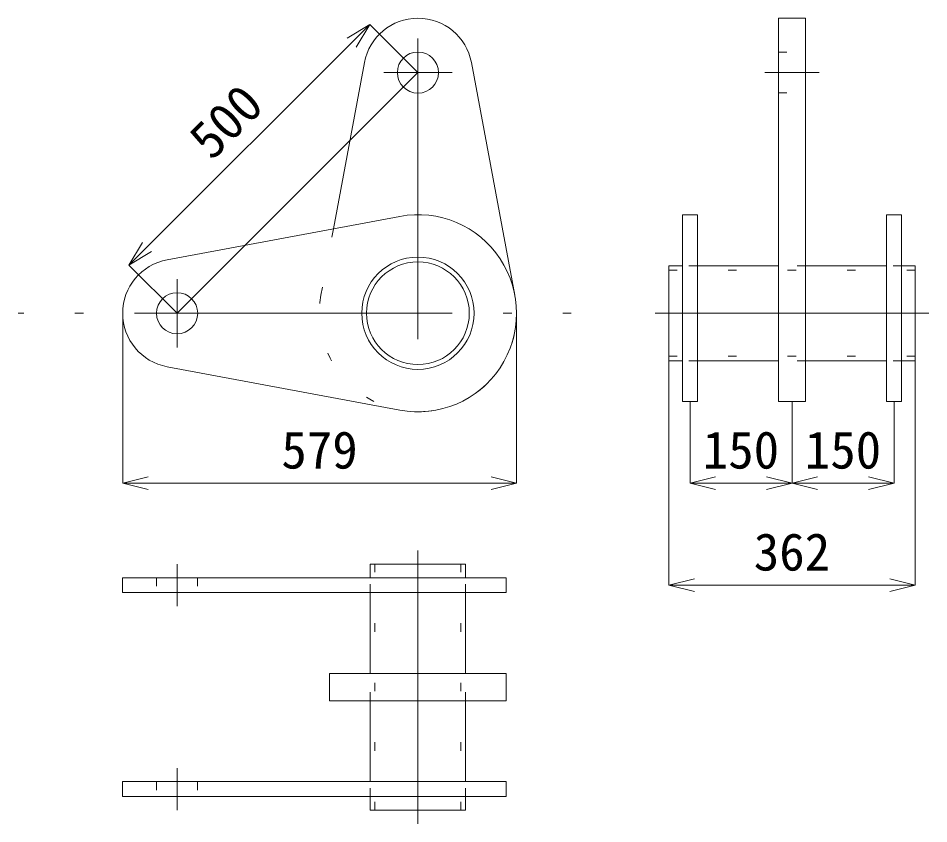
# Model space of a CAD drawing. Units: millimetres on the paper. Extents: x -210 to 210, y -148 to 148.
# Drawn here: x 100.13 to 126.9, y 78.45 to 102.15 of the extents above; entities that cross this region are included whole.
import ezdxf
from ezdxf.enums import TextEntityAlignment as Align

# ---------------------------------------------------------------- set-up
doc = ezdxf.new("R2010")
doc.units = ezdxf.units.MM
for name, pattern in [('CHAIN', [18.5, 12, -1.5, 3.5, -1.5]), ('CHAIN_DOUBLE_DASH', [23.5, 12, -1.5, 3.5, -1.5, 3.5, -1.5]), ('DOTTED', [1.75, 0.25, -1.5])]:
    doc.linetypes.add(name, pattern=pattern)
doc.layers.add('0-0_レイヤ0', color=2, linetype='Continuous', lineweight=18)
doc.styles.add('ＭＳ ゴシック', font='')
doc.styles.get('ＭＳ ゴシック').set_extended_font_data('MS Gothic')

msp = doc.modelspace()

# ---------------------------------------------------------------- linework, layer by layer
at = {"layer": '0-0_レイヤ0'}
for p, q in [((123.281, 102.154), (122.481, 102.154)), ((122.481, 102.154), (122.481, 90.874)), ((110.309, 100.848), (109.396, 95.96)), ((113.454, 100.848), (114.732, 94.007)), ((119.661, 96.374), (120.101, 96.374)), ((119.661, 96.374), (119.661, 90.874)), ((120.101, 96.374), (120.101, 90.874)), ((125.661, 96.374), (126.101, 96.374)), ((125.661, 96.374), (125.661, 90.874)), ((126.101, 96.374), (126.101, 90.874)), ((104.508, 95.047), (111.349, 96.325)), ((119.661, 94.872), (119.261, 94.872)), ((119.261, 94.872), (119.261, 92.076)), ((122.481, 94.872), (120.101, 94.872)), ((125.661, 94.872), (123.281, 94.872)), ((126.501, 94.872), (126.101, 94.872)), ((126.501, 94.872), (126.501, 92.076)), ((104.508, 91.901), (111.349, 90.624)), ((119.661, 92.076), (119.261, 92.076)), ((122.481, 92.076), (120.101, 92.076)), ((125.661, 92.076), (123.281, 92.076)), ((126.501, 92.076), (126.101, 92.076)), ((119.661, 90.874), (120.101, 90.874)), ((125.661, 90.874), (126.101, 90.874)), ((110.483, 85.694), (110.483, 86.094)), ((110.483, 86.094), (113.279, 86.094)), ((113.279, 85.694), (113.279, 86.094)), ((103.201, 85.694), (103.201, 85.254)), ((103.201, 85.694), (114.481, 85.694)), ((114.481, 85.694), (114.481, 85.254)), ((103.201, 85.254), (114.481, 85.254)), ((110.483, 82.874), (110.483, 85.254)), ((113.279, 82.874), (113.279, 85.254)), ((109.279, 82.074), (109.279, 82.874)), ((109.279, 82.874), (114.481, 82.874)), ((110.483, 79.694), (110.483, 82.074)), ((113.279, 79.694), (113.279, 82.074)), ((103.201, 79.694), (103.201, 79.254)), ((103.201, 79.694), (114.481, 79.694)), ((114.481, 79.694), (114.481, 79.254)), ((103.201, 79.254), (114.481, 79.254)), ((110.483, 78.854), (110.483, 79.254)), ((113.279, 78.854), (113.279, 79.254)), ((110.483, 78.854), (113.279, 78.854))]:
    msp.add_line(p, q, dxfattribs=at)
at = {"layer": '0-0_レイヤ0', "color": 4, "lineweight": 13}
for p, q in [((110.464, 101.968), (103.387, 94.888)), ((110.464, 101.968), (109.801, 101.57)), ((110.464, 101.968), (110.066, 101.305)), ((111.878, 100.554), (110.464, 101.968)), ((103.387, 94.888), (103.785, 95.551)), ((103.387, 94.888), (104.05, 95.286)), ((104.802, 93.474), (103.387, 94.888)), ((103.202, 93.474), (103.202, 88.474)), ((114.782, 93.474), (114.782, 88.474)), ((119.261, 92.076), (119.261, 85.474)), ((126.501, 92.076), (126.501, 85.474)), ((119.881, 90.874), (119.881, 88.474)), ((122.881, 90.874), (122.881, 88.474)), ((125.881, 90.874), (125.881, 88.474)), ((103.202, 88.474), (103.952, 88.662)), ((114.782, 88.474), (114.032, 88.662)), ((119.881, 88.474), (120.631, 88.662)), ((122.881, 88.474), (122.131, 88.662)), ((122.881, 88.474), (123.631, 88.662)), ((125.881, 88.474), (125.131, 88.662)), ((103.202, 88.474), (103.952, 88.287)), ((103.202, 88.474), (114.782, 88.474)), ((114.782, 88.474), (114.032, 88.287)), ((119.881, 88.474), (120.631, 88.287)), ((119.881, 88.474), (122.881, 88.474)), ((122.881, 88.474), (122.131, 88.287)), ((122.881, 88.474), (123.631, 88.287)), ((122.881, 88.474), (125.881, 88.474)), ((125.881, 88.474), (125.131, 88.287)), ((119.261, 85.474), (120.011, 85.662)), ((119.261, 85.474), (120.011, 85.287)), ((119.261, 85.474), (126.501, 85.474)), ((126.501, 85.474), (125.751, 85.662)), ((126.501, 85.474), (125.751, 85.287))]:
    msp.add_line(p, q, dxfattribs=at)
at = {"layer": '0-0_レイヤ0', "color": 4, "linetype": 'CHAIN'}
for p, q in [((111.878, 101.559), (111.882, 92.714)), ((112.89, 100.554), (110.88, 100.554)), ((122.081, 100.554), (123.681, 100.554)), ((104.802, 94.479), (104.802, 92.469)), ((103.797, 93.474), (112.642, 93.474)), ((118.861, 93.474), (126.901, 93.474)), ((111.881, 78.454), (111.881, 86.494)), ((104.801, 84.854), (104.801, 86.094)), ((104.801, 78.854), (104.801, 80.094))]:
    msp.add_line(p, q, dxfattribs=at)
at = {"layer": '0-0_レイヤ0', "linetype": 'DOTTED'}
for p, q in [((122.481, 101.154), (123.281, 101.154)), ((122.481, 99.954), (123.281, 99.954)), ((109.396, 95.96), (109.031, 94.007)), ((120.101, 94.872), (119.661, 94.872)), ((123.281, 94.872), (122.481, 94.872)), ((126.101, 94.872), (125.661, 94.872)), ((126.501, 94.74), (119.261, 94.74)), ((126.501, 92.208), (119.261, 92.208)), ((120.101, 92.076), (119.661, 92.076)), ((123.281, 92.076), (122.481, 92.076)), ((126.101, 92.076), (125.661, 92.076)), ((110.615, 78.854), (110.615, 86.094)), ((113.147, 78.854), (113.147, 86.094)), ((104.201, 85.694), (104.201, 85.254)), ((105.401, 85.694), (105.401, 85.254)), ((110.483, 85.254), (110.483, 85.694)), ((113.279, 85.254), (113.279, 85.694)), ((110.483, 82.074), (110.483, 82.874)), ((113.279, 82.074), (113.279, 82.874)), ((104.201, 79.694), (104.201, 79.254)), ((105.401, 79.694), (105.401, 79.254)), ((110.483, 79.254), (110.483, 79.694)), ((113.279, 79.254), (113.279, 79.694))]:
    msp.add_line(p, q, dxfattribs=at)
at = {"layer": '0-0_レイヤ0', "color": 4, "linetype": 'CHAIN_DOUBLE_DASH'}
msp.add_line((104.802, 93.474), (111.878, 100.554), dxfattribs=at)
at = {"layer": '0-0_レイヤ0', "color": 7, "linetype": 'DOTTED'}
for p, q in [((103.797, 93.474), (100.131, 93.474)), ((112.642, 93.474), (116.7, 93.474))]:
    msp.add_line(p, q, dxfattribs=at)
at = {"layer": '0-0_レイヤ0'}
for points in [[(123.281, 102.154), (123.281, 90.874), (122.481, 90.874)], [(109.279, 82.074), (114.481, 82.074), (114.481, 82.874)]]:
    msp.add_lwpolyline(points, dxfattribs=at)
for centre, radius in [((111.882, 100.554), 0.605), ((111.882, 93.474), 1.652), ((111.882, 93.474), 1.51), ((104.802, 93.474), 0.605)]:
    msp.add_circle(centre, radius, dxfattribs=at)
for centre, radius, start, end in [((111.882, 100.554), 1.6, 10.5804, 169.4196), ((111.882, 93.474), 2.9, 259.4196, 100.5804), ((104.802, 93.474), 1.6, 100.5804, 259.4196)]:
    msp.add_arc(centre, radius, start, end, dxfattribs=at)
at = {"layer": '0-0_レイヤ0', "linetype": 'DOTTED'}
msp.add_arc((111.882, 93.474), 2.9, 169.4196, 10.5804, dxfattribs=at)

# ---------------------------------------------------------------- texts
at = {"layer": '0-0_レイヤ0', "color": 7, "style": 'ＭＳ ゴシック'}
msp.add_text('500', height=1.1, rotation=45.013, dxfattribs=at).set_placement((106.059, 97.703), align=Align.BOTTOM_LEFT)
for s, p in [('579', (107.867, 88.574)), ('150', (120.256, 88.574)), ('150', (123.256, 88.574)), ('362', (121.756, 85.574))]:
    msp.add_text(s, height=1.1, dxfattribs=at).set_placement(p, align=Align.BOTTOM_LEFT)

doc.saveas('drawing.dxf')
